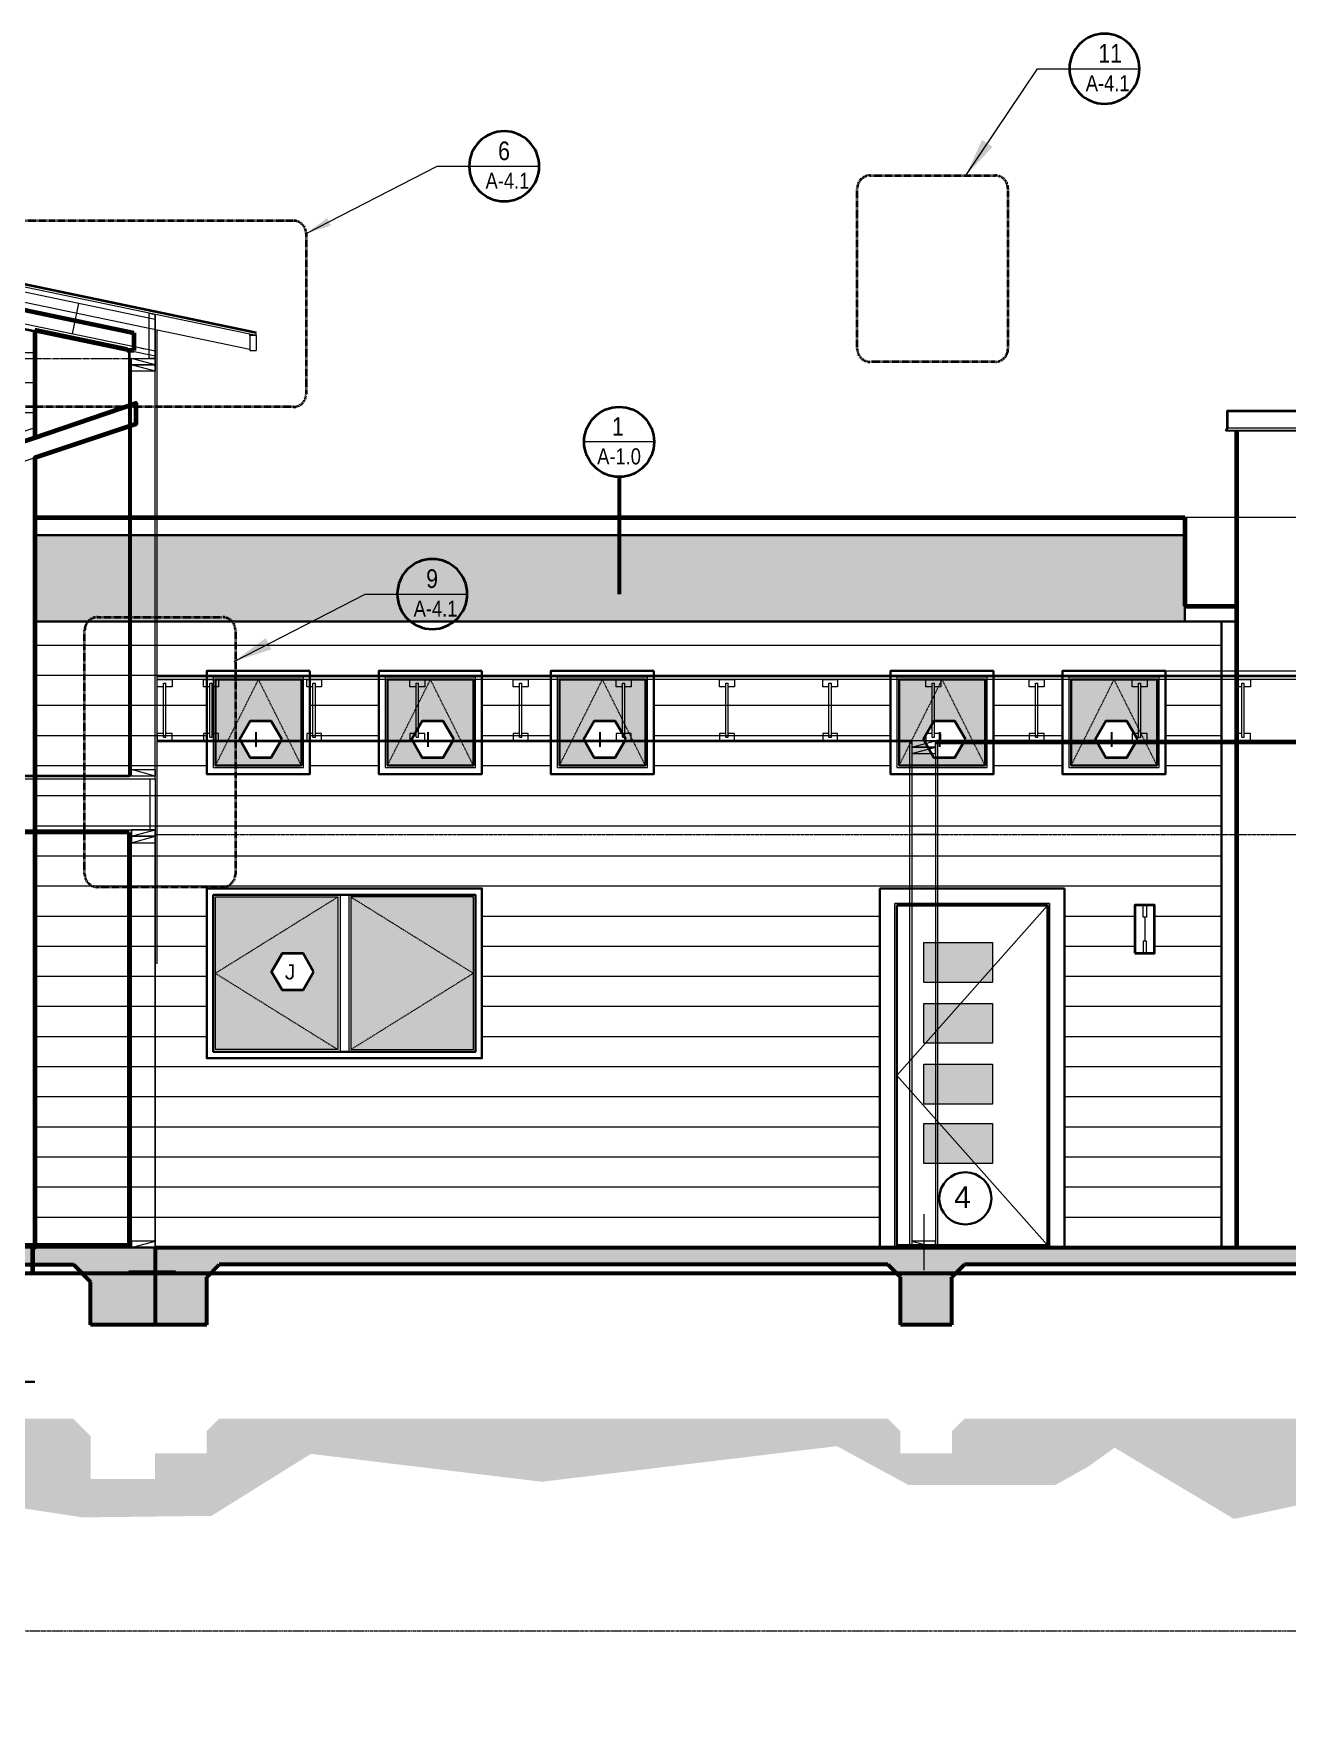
# Model space of a CAD drawing. Header units: inches. Extents: x -3905 to 10892, y 1064 to 9590.
# Drawn here: x 1355 to 1646.5, y 2968.7 to 3360.9 of the extents above; entities that cross this region are included whole.
import ezdxf
from ezdxf.enums import TextEntityAlignment as Align

# ---------------------------------------------------------------- set-up
doc = ezdxf.new("R2010")
doc.units = ezdxf.units.IN
doc.header["$MEASUREMENT"] = 0
for name, pattern in [('CENTERLINE', [1.81, 0.75, -0.0625, 0.03, -0.0625, 0.75, -0.0625, 0.03, -0.0625]), ('MYDIVIDE', [0.9375, 0.75, -0.0625, 0, -0.0625, 0, -0.0625]), ('MYHIDDEN', [0.1875, 0.125, -0.0625]), ('MYPHANTOM', [1.6875, 1.25, -0.0625, 0.125, -0.0625, 0.125, -0.0625])]:
    doc.linetypes.add(name, pattern=pattern)
for name, color, linetype, lineweight in [('ELEVATIONS', 40, 'Continuous', 0), ('FP-New', 131, 'Continuous', 0), ('SECTIONS', 70, 'Continuous', 0)]:
    doc.layers.add(name, color=color, linetype=linetype, lineweight=lineweight)
doc.styles.add('DS-TXT1', font='arial.ttf', dxfattribs={"oblique": 10})
doc.styles.get("Standard").update_dxf_attribs({"font": 'arial.ttf', "oblique": 10})
doc.styles.add('Title', font='swissck.ttf')
doc.dimstyles.new('DS-Fraction$7', dxfattribs={"dimtxt": 0.125, "dimasz": 0.125, "dimexe": 0.06, "dimexo": 0.06, "dimgap": 0.02, "dimtad": 0, "dimdec": 3, "dimzin": 0, "dimdsep": 46, "dimlunit": 4, "dimtxsty": 'DS-TXT1', "dimblk": 'BOXFILLED', "dimcen": -0.06, "dimclrd": 256, "dimclre": 256, "dimclrt": 256, "dimadec": 0, "dimazin": 0, "dimtfac": 1, "dimtdec": 3, "dimtmove": 1, "dimatfit": 3, "dimfxl": 1, "dimfrac": 2, "dimtolj": 1, "dimtzin": 0, "dimlwd": 0, "dimlwe": -1, "dimarcsym": 0})
pattern_1 = [(50, (28.48, 0), (215.178, -18.826), [22.5, -247.5]), (355, (28.48, 0), (-41.625, 225.658), [18, -198]), (100.4514, (46.41, -1.57), (173.553, 206.832), [19.122, -210.343]), (46.184, (28.48, 60), (320.172, -49.656), [33.75, -371.25]), (96.636, (55.16, 55.86), (280.399, 292.236), [28.683, -315.514]), (351.184, (28.48, 60), (280.4, 292.236), [27, -297]), (21, (58.48, 45), (179.072, -120.786), [22.5, -247.5]), (326, (58.48, 45), (72.995, 217.545), [18, -198]), (71.4514, (73.4, 34.93), (252.067, 96.759), [19.122, -210.343]), (37.5, (28.48, 0), (3.648, 99.8682), [0, -195.6, 0, -201, 0, -198.75]), (7.5, (28.48, 0), (78.921, 118.3235), [0, -114.6, 0, -191.1, 0, -75.75]), (327.5, (-38.42, 0), (160.1467, -6.7665), [0, -75, 0, -234, 0, -310.5]), (317.5, (-68.42, 0), (174.956, 30.0315), [0, -97.5, 0, -155.4, 0, -220.5])]
pattern_2 = [(50, (28.4826, 0), (7.172602, -0.627521), [0.75, -8.25]), (355, (28.4826, 0), (-1.387513, 7.521921), [0.6, -6.6]), (100.45144, (29.08, -0.052), (5.785088, 6.8944), [0.637402, -7.011421]), (46.1842, (28.4826, 2), (10.672413, -1.655193), [1.125, -12.375]), (96.63564, (29.372, 1.862), (9.34662, 9.741186), [0.956103, -10.517138]), (351.18416, (28.483, 2), (9.34662, 9.741186), [0.9, -9.9]), (21, (29.4826, 1.5), (5.969071, -4.026189), [0.75, -8.25]), (326, (29.4826, 1.5), (2.433153, 7.2515), [0.6, -6.6]), (71.45144, (29.98, 1.1645), (8.402224, 3.225312), [0.637402, -7.011421]), (37.5, (28.4826, 0), (0.1215986, 3.3289385), [0, -6.52, 0, -6.7, 0, -6.625]), (7.5, (28.4826, 0), (2.6306954, 3.944117), [0, -3.82, 0, -6.37, 0, -2.525]), (327.5, (26.2526, 0), (5.3382244, -0.2255487), [0, -2.5, 0, -7.8, 0, -10.35]), (317.5, (25.2526, 0), (5.8318617, 1.00105), [0, -3.25, 0, -5.18, 0, -7.35])]

# ---------------------------------------------------------------- blocks, each defined once
blk = doc.blocks.new('*U461')
at = {"color": 0, "lineweight": 0}
blk.add_line((0, 0), (5.5, 1.5), dxfattribs=at)
blk.add_lwpolyline([(0, 0), (5.5, 0), (5.5, 1.5), (0, 1.5)], close=True, dxfattribs=at)
blk = doc.blocks.new('BCI 9-12')
at = {"color": 0}
for p, q in [((0.96875, 0.5625), (0.96875, 8.9375)), ((1.34375, 8.9375), (0.96875, 8.9375)), ((1.34375, 0.5625), (1.34375, 8.9375)), ((1.34375, 0.5625), (0.96875, 0.5625))]:
    blk.add_line(p, q, dxfattribs=at)
for points in [[(1.34375, 8.375), (2.3125, 8.375), (2.3125, 9.5), (0, 9.5), (0, 8.375), (0.96875, 8.375)], [(1.34375, 1.125), (2.3125, 1.125), (2.3125, 0), (0, 0), (0, 1.125), (0.96875, 1.125)]]:
    blk.add_lwpolyline(points, dxfattribs=at)
blk = doc.blocks.new('DETAIL-BUBBLE')
at = {"linetype": 'Continuous', "lineweight": 0}
blk.add_line((0, 0), (-16.27, 0), dxfattribs=at)
at = {"linetype": 'Continuous', "lineweight": 40}
blk.add_circle((-8.14, 0), 8.14, dxfattribs=at)
at = {"linetype": 'Continuous', "lineweight": 0, "style": 'Title'}
blk.add_attdef('1', (-9.8, 1.43), '', height=4.32, dxfattribs=at)
blk.add_attdef('A7.0', text='', height=3.72, dxfattribs=at).set_placement((-8.16, -5.22), align=Align.CENTER)
blk = doc.blocks.new('_BoxFilled')
at = {"color": 0, "linetype": 'ByBlock', "lineweight": -2}
blk.add_line((-0.5, 0), (-1, 0), dxfattribs=at)
at = {"color": 0, "linetype": 'ByBlock'}
blk.add_solid([(-0.5, 0.5), (0.5, 0.5), (-0.5, -0.5), (0.5, -0.5)], dxfattribs=at)

msp = doc.modelspace()

# ---------------------------------------------------------------- hatches: boundary and pattern name
at = {"layer": 'ELEVATIONS', "linetype": 'Continuous', "lineweight": 9}
h = msp.add_hatch(color=252, dxfattribs=at)
h.dxf.hatch_style = 1
h.paths.add_polyline_path([(1622.74599, 3244.2926), (1355.24599, 3244.2926), (1355.24599, 3224.19468), (1622.74599, 3224.19468)])
at = {"layer": 'ELEVATIONS', "linetype": 'Continuous', "lineweight": 5}
h = msp.add_hatch(color=254, dxfattribs=at)
h.dxf.hatch_style = 1
h.paths.add_polyline_path([(1417.24599, 3210.71986), (1397.24599, 3210.71986), (1397.24599, 3190.71986), (1417.24599, 3190.71986)])
h.paths.add_polyline_path([(1405.3486, 3201.04359), (1410.2486, 3201.04359), (1412.6986, 3196.80007), (1410.2486, 3192.55654), (1405.3486, 3192.55654), (1402.8986, 3196.80007)], flags=16)
h.paths.add_polyline_path([(1405.13007, 3194.13154), (1410.41111, 3194.13154), (1410.41111, 3199.38154), (1405.13007, 3199.38154)], flags=8)
h = msp.add_hatch(color=254, dxfattribs=at)
h.dxf.hatch_style = 1
h.paths.add_polyline_path([(1457.24599, 3210.71986), (1437.24599, 3210.71986), (1437.24599, 3190.71986), (1457.24599, 3190.71986)])
h.paths.add_polyline_path([(1445.3486, 3201.04359), (1450.2486, 3201.04359), (1452.6986, 3196.80007), (1450.2486, 3192.55654), (1445.3486, 3192.55654), (1442.8986, 3196.80007)], flags=16)
h.paths.add_polyline_path([(1445.13007, 3194.13154), (1450.41111, 3194.13154), (1450.41111, 3199.38154), (1445.13007, 3199.38154)], flags=8)
h = msp.add_hatch(color=254, dxfattribs=at)
h.dxf.hatch_style = 1
h.paths.add_polyline_path([(1497.24599, 3210.71986), (1477.24599, 3210.71986), (1477.24599, 3190.71986), (1497.24599, 3190.71986)])
h.paths.add_polyline_path([(1485.3486, 3201.04359), (1490.2486, 3201.04359), (1492.6986, 3196.80007), (1490.2486, 3192.55654), (1485.3486, 3192.55654), (1482.8986, 3196.80007)], flags=16)
h.paths.add_polyline_path([(1485.13007, 3194.13154), (1490.41111, 3194.13154), (1490.41111, 3199.38154), (1485.13007, 3199.38154)], flags=8)
h = msp.add_hatch(color=254, dxfattribs=at)
h.dxf.hatch_style = 1
h.paths.add_polyline_path([(1576.24599, 3210.71986), (1556.24599, 3210.71986), (1556.24599, 3190.71986), (1576.24599, 3190.71986)])
h.paths.add_polyline_path([(1564.3486, 3201.04359), (1569.2486, 3201.04359), (1571.6986, 3196.80007), (1569.2486, 3192.55654), (1564.3486, 3192.55654), (1561.8986, 3196.80007)], flags=16)
h.paths.add_polyline_path([(1564.13007, 3194.13154), (1569.41111, 3194.13154), (1569.41111, 3199.38154), (1564.13007, 3199.38154)], flags=8)
h = msp.add_hatch(color=254, dxfattribs=at)
h.dxf.hatch_style = 1
h.paths.add_polyline_path([(1616.24599, 3210.71986), (1596.24599, 3210.71986), (1596.24599, 3190.71986), (1616.24599, 3190.71986)])
h.paths.add_polyline_path([(1604.3486, 3201.04359), (1609.2486, 3201.04359), (1611.6986, 3196.80007), (1609.2486, 3192.55654), (1604.3486, 3192.55654), (1601.8986, 3196.80007)], flags=16)
h.paths.add_polyline_path([(1604.13007, 3194.13154), (1609.41111, 3194.13154), (1609.41111, 3199.38154), (1604.13007, 3199.38154)], flags=8)
h = msp.add_hatch(color=254, dxfattribs=at)
h.dxf.hatch_style = 1
h.paths.add_polyline_path([(1425.74599, 3160.13705), (1397.24599, 3160.13705), (1397.24599, 3124.63705), (1425.74599, 3124.63705)])
h.paths.add_polyline_path([(1410.29622, 3142.76801), (1412.74622, 3147.01154), (1417.64622, 3147.01154), (1420.09622, 3142.76801), (1417.64622, 3138.52449), (1412.74622, 3138.52449)], flags=16)
h.paths.add_polyline_path([(1412.52769, 3140.09949), (1418.35068, 3140.09949), (1418.35068, 3145.34949), (1412.52769, 3145.34949)], flags=8)
h = msp.add_hatch(color=254, dxfattribs=at)
h.dxf.hatch_style = 1
h.paths.add_polyline_path([(1457.24599, 3160.13705), (1428.74599, 3160.13705), (1428.74599, 3124.63705), (1457.24599, 3124.63705)])
at = {"layer": 'ELEVATIONS', "linetype": 'Continuous', "lineweight": 9}
h = msp.add_hatch(color=254, dxfattribs=at)
h.dxf.hatch_style = 1
h.paths.add_polyline_path([(1577.94247, 3149.5299), (1562.0337, 3149.5299), (1562.0337, 3140.27186), (1577.94247, 3140.27186)])
h.paths.add_polyline_path([(1577.94247, 3135.38082), (1562.0337, 3135.38082), (1562.0337, 3126.12279), (1577.94247, 3126.12279)])
h.paths.add_polyline_path([(1577.94247, 3121.23172), (1562.0337, 3121.23172), (1562.0337, 3111.97369), (1577.94247, 3111.97369)])
h.paths.add_polyline_path([(1577.94247, 3107.43199), (1562.0337, 3107.43199), (1562.0337, 3098.17396), (1577.94247, 3098.17396)])
at = {"layer": 'SECTIONS', "linetype": 'Continuous', "lineweight": 20}
h = msp.add_hatch(dxfattribs=at)
h.set_pattern_fill('AR-CONC', color=256, scale=30)
h.set_pattern_definition(pattern_1)
h.paths.add_polyline_path([(1383.22855, 3078.63705), (1377.72855, 3078.63705), (1376.72855, 3078.63705), (1375.22855, 3078.63705), (1151.22855, 3078.63705), (1151.22855, 3074.63705), (1364.22855, 3074.63705), (1368.22855, 3070.63705), (1368.22855, 3060.63705), (1383.22855, 3060.63705), (1383.22855, 3072.31376), (1377.09958, 3072.31376), (1377.09958, 3073.0966), (1383.22855, 3073.0966)])
h = msp.add_hatch(dxfattribs=at)
h.set_pattern_fill('AR-CONC', color=256)
h.set_pattern_definition([(50, (1373.7225, 3070.4305), (7.1726, -0.62752), [0.75, -8.25]), (355, (1373.7225, 3070.4305), (-1.38751, 7.52192), [0.6, -6.6]), (100.4514, (1374.32, 3070.378), (5.78509, 6.8944), [0.6374, -7.01142]), (46.184, (1373.7225, 3072.4305), (10.6724, -1.6552), [1.125, -12.375]), (96.6356, (1374.612, 3072.293), (9.3466, 9.7412), [0.9561, -10.51714]), (351.184, (1373.722, 3072.43), (9.3466, 9.7412), [0.9, -9.9]), (21, (1374.7225, 3071.9305), (5.96907, -4.02619), [0.75, -8.25]), (326, (1374.7225, 3071.9305), (2.43315, 7.2515), [0.6, -6.6]), (71.4514, (1375.22, 3071.595), (8.40222, 3.22531), [0.6374, -7.01142]), (37.5, (1373.7225, 3070.4305), (0.1216, 3.32894), [0, -6.52, 0, -6.7, 0, -6.625]), (7.5, (1373.7225, 3070.4305), (2.630695, 3.944117), [0, -3.82, 0, -6.37, 0, -2.525]), (327.5, (1371.4925, 3070.4305), (5.338224, -0.22555), [0, -2.5, 0, -7.8, 0, -10.35]), (317.5, (1370.4925, 3070.4305), (5.83186, 1.00105), [0, -3.25, 0, -5.18, 0, -7.35])])
h.paths.add_polyline_path([(1383.22855, 3072.31376), (1377.09958, 3072.31376), (1377.09958, 3073.0966), (1383.22855, 3073.0966), (1383.22855, 3078.63705), (1377.72855, 3078.63705), (1376.72855, 3078.63705), (1375.22855, 3078.63705), (1151.22855, 3078.63705), (1151.22855, 3074.63705), (1364.22855, 3074.63705), (1368.22855, 3070.63705), (1368.22855, 3060.63705), (1383.22855, 3060.63705)])
h = msp.add_hatch(dxfattribs=at)
h.set_pattern_fill('AR-CONC', color=256, scale=30)
h.set_pattern_definition(pattern_1)
h.paths.add_polyline_path([(1775.51893, 3078.63705), (1383.22855, 3078.63705), (1383.22855, 3073.0966), (1387.98287, 3073.0966), (1387.98287, 3072.31376), (1383.22855, 3072.31376), (1383.22855, 3066.63705), (1395.22855, 3066.63705), (1395.22855, 3071.73578), (1398.12982, 3074.63705), (1553.65358, 3074.63705), (1556.55485, 3071.73578), (1556.55485, 3066.63705), (1568.55485, 3066.63705), (1568.55485, 3071.73578), (1571.45612, 3074.63705), (1775.51893, 3074.63705)])
at = {"layer": 'SECTIONS', "linetype": 'Continuous', "lineweight": 5}
h = msp.add_hatch(dxfattribs=at)
h.set_pattern_fill('AR-CONC', color=256)
h.set_pattern_definition(pattern_2)
h.paths.add_polyline_path([(1571.45612, 3074.63705), (1775.51893, 3074.63705), (1775.51893, 3078.63705), (1383.22855, 3078.63705), (1383.22855, 3073.0966), (1387.98287, 3073.0966), (1387.98287, 3072.31376), (1383.22855, 3072.31376), (1383.22855, 3066.63705), (1395.22855, 3066.63705), (1395.22855, 3071.73578), (1398.12982, 3074.63705), (1553.65358, 3074.63705), (1556.55485, 3071.73578), (1556.55485, 3066.63705), (1568.55485, 3066.63705), (1568.55485, 3071.73578)])
h = msp.add_hatch(dxfattribs=at)
h.set_pattern_fill('AR-CONC', color=256)
h.set_pattern_definition(pattern_2)
h.paths.add_polyline_path([(1951.22855, 3078.63705), (1383.22855, 3078.63705), (1383.22855, 3073.0966), (1387.98287, 3073.0966), (1387.98287, 3072.31376), (1383.22855, 3072.31376), (1383.22855, 3060.63705), (1395.22855, 3060.63705), (1395.22855, 3071.73578), (1398.12982, 3074.63705), (1553.65358, 3074.63705), (1556.55485, 3071.73578), (1556.55485, 3060.63705), (1568.55485, 3060.63705), (1568.55485, 3071.73578), (1571.45612, 3074.63705), (1785.32728, 3074.63705), (1788.22855, 3071.73578), (1788.22855, 3060.63705), (1800.22855, 3060.63705), (1800.22855, 3071.73578), (1803.12982, 3074.63705), (1938.32728, 3074.63705), (1941.22855, 3071.73578), (1941.22855, 3060.63705), (1951.22855, 3060.63705)])
at = {"layer": 'SECTIONS', "lineweight": 5}
h = msp.add_hatch(dxfattribs=at)
h.set_pattern_fill('EARTH', color=256, scale=24)
h.set_pattern_definition([(0, (28.4826, -35.8425), (6, 6), [6, -6]), (0, (28.4826, -33.5925), (6, 6), [6, -6]), (0, (28.4826, -31.3425), (6, 6), [6, -6]), (90, (29.2326, -30.5925), (-6, 6), [6, -6]), (90, (31.4826, -30.5925), (-6, 6), [6, -6]), (90, (33.7326, -30.5925), (-6, 6), [6, -6])])
h.paths.add_polyline_path([(1368.22855, 3034.79458), (1364.22855, 3038.79458), (1151.22855, 3038.79458), (1151.22855, 2992.73208), (1156.22855, 2992.73208), (1156.22855, 2980.73208), (1138.22855, 2980.73208), (1138.22855, 2992.73208), (1143.22855, 2992.73208), (1143.22855, 2994.04458), (1124.62903, 2994.04458), (1124.62903, 2972.29137), (1154.21841, 2968.69011), (1176.59092, 2984.89585), (1163.73702, 3002.64104), (1188.13795, 3012.98581), (1171.53905, 3026.31054), (1267.23208, 3021.9878), (1306.49557, 3025.23015), (1337.88916, 3020.18836), (1366.39603, 3015.86564), (1396.34626, 3016.22695), (1419.44043, 3030.63206), (1473.20652, 3024.14976), (1541.76731, 3032.4327), (1558.36625, 3023.42952), (1592.64665, 3023.42952), (1600.38612, 3027.76063), (1606.35878, 3032.07257), (1634.14396, 3015.50671), (1703.24471, 3030.31925), (1753.40235, 3023.47683), (1762.42347, 3031.03951), (1795.62136, 3014.47365), (1827.3758, 3024.55721), (1858.74705, 3034.5191), (1882.94615, 3022.39646), (1904.59691, 3030.67939), (1935.44028, 3016.25931), (1961.78206, 3024.54224), (1988.48468, 3014.09854), (1983.53998, 3036.79458), (1951.22855, 3036.79458), (1951.22855, 3030.79458), (1941.22855, 3030.79458), (1941.22855, 3035.89331), (1938.32728, 3038.79458), (1805.12982, 3038.79458), (1802.22855, 3035.89331), (1802.22855, 3030.79458), (1790.22855, 3030.79458), (1790.22855, 3035.89331), (1787.32728, 3038.79458), (1571.45612, 3038.79458), (1568.55485, 3035.89331), (1568.55485, 3030.79458), (1556.55485, 3030.79458), (1556.55485, 3035.89331), (1553.65358, 3038.79458), (1398.12982, 3038.79458), (1395.22855, 3035.89331), (1395.22855, 3030.79458), (1383.22855, 3030.79458), (1383.22855, 3024.79458), (1368.22855, 3024.79458)])

# ---------------------------------------------------------------- linework, layer by layer
at = {"layer": 'ELEVATIONS', "lineweight": 80}
for p, q in [((1091.37793, 3351.09779), (1378.24152, 3291.33454)), ((1376.74152, 3287.43348), (1355.24599, 3291.91171)), ((1355.24599, 3291.91171), (1355.24599, 3266.98928)), ((1378.24152, 3291.33454), (1378.24152, 3287.19612)), ((1376.74152, 3287.19612), (1376.74152, 3287.43348)), ((1378.24152, 3287.19612), (1376.74152, 3287.19612)), ((1355.24599, 3248.34877), (1622.74599, 3248.34877)), ((1622.74599, 3227.76944), (1634.74599, 3227.76944))]:
    msp.add_line(p, q, dxfattribs=at)
at = {"layer": 'ELEVATIONS', "linetype": 'Continuous', "lineweight": 9}
for p, q in [((1355.24599, 3286.70959), (1117.24599, 3286.70959)), ((1355.24599, 3279.70959), (1117.24599, 3279.70959)), ((1378.74599, 3274.93474), (1090.74599, 3178.93474)), ((1355.24599, 3272.70959), (1305.93504, 3272.70959)), ((1355.24599, 3269.20959), (1113.74599, 3188.70959)), ((1355.24599, 3262.22623), (1113.74599, 3182.25327)), ((1613.37841, 3155.46068), (1613.37841, 3149.85263))]:
    msp.add_line(p, q, dxfattribs=at)
at = {"layer": 'ELEVATIONS', "linetype": 'Continuous', "lineweight": 30}
msp.add_line((1709.22203, 3268.54663), (1632.26996, 3268.54663), dxfattribs=at)
at = {"layer": 'ELEVATIONS', "linetype": 'Continuous', "lineweight": 5}
for p, q in [((1632.66706, 3269.20511), (1708.82493, 3269.20511)), ((1618.24599, 3212.71986), (1761.16686, 3212.71986))]:
    msp.add_line(p, q, dxfattribs=at)
at = {"layer": 'ELEVATIONS', "lineweight": 35}
for p, q in [((1355.24599, 3262.22623), (1355.24599, 3215.82855)), ((1622.74599, 3244.2926), (1355.24599, 3244.2926)), ((1622.74599, 3246.03983), (1622.74599, 3224.19468)), ((1634.74599, 3224.19468), (1355.24599, 3224.19468)), ((1634.74599, 3224.19468), (1622.74599, 3224.19468)), ((1631.24599, 3224.19468), (1631.24599, 3078.63705)), ((1551.74599, 3078.63705), (1551.74599, 3162.13705)), ((1594.74599, 3162.13705), (1551.74599, 3162.13705)), ((1594.74599, 3078.63705), (1594.74599, 3162.13705)), ((1924.99599, 3078.63705), (1113.74599, 3078.63705))]:
    msp.add_line(p, q, dxfattribs=at)
at = {"layer": 'ELEVATIONS', "linetype": 'Continuous', "lineweight": 60}
for p, q in [((1491.15006, 3257.82317), (1491.15006, 3230.58036)), ((1351.74599, 3072.63705), (1922.74599, 3072.63705))]:
    msp.add_line(p, q, dxfattribs=at)
at = {"layer": 'ELEVATIONS', "linetype": 'Continuous', "lineweight": 90}
msp.add_line((1622.74599, 3248.34877), (1622.74599, 3227.76944), dxfattribs=at)
at = {"layer": 'ELEVATIONS', "linetype": 'Continuous', "lineweight": 80}
msp.add_line((1634.74599, 3230.07839), (1634.74599, 3078.63705), dxfattribs=at)
at = {"layer": 'ELEVATIONS', "lineweight": 0}
for p, q in [((1631.24599, 3218.63705), (1355.24599, 3218.63705)), ((1395.24599, 3211.63705), (1355.24599, 3211.63705)), ((1435.24599, 3211.63705), (1419.24599, 3211.63705)), ((1475.24599, 3211.63705), (1459.24599, 3211.63705)), ((1554.24599, 3211.63705), (1499.24599, 3211.63705)), ((1594.24599, 3211.63705), (1578.24599, 3211.63705)), ((1631.24599, 3211.63705), (1618.24599, 3211.63705)), ((1395.24599, 3204.63705), (1355.24599, 3204.63705)), ((1435.24599, 3204.63705), (1419.24599, 3204.63705)), ((1475.24599, 3204.63705), (1459.24599, 3204.63705)), ((1554.24599, 3204.63705), (1499.24599, 3204.63705)), ((1594.24599, 3204.63705), (1578.24599, 3204.63705)), ((1631.24599, 3204.63705), (1618.24599, 3204.63705)), ((1395.24599, 3197.63705), (1355.24599, 3197.63705)), ((1435.24599, 3197.63705), (1419.24599, 3197.63705)), ((1475.24599, 3197.63705), (1459.24599, 3197.63705)), ((1554.24599, 3197.63705), (1499.24599, 3197.63705)), ((1594.24599, 3197.63705), (1578.24599, 3197.63705)), ((1631.24599, 3197.63705), (1618.24599, 3197.63705)), ((1395.24599, 3190.63705), (1355.24599, 3190.63705)), ((1435.24599, 3190.63705), (1419.24599, 3190.63705)), ((1475.24599, 3190.63705), (1459.24599, 3190.63705)), ((1554.24599, 3190.63705), (1499.24599, 3190.63705)), ((1594.24599, 3190.63705), (1578.24599, 3190.63705)), ((1631.24599, 3190.63705), (1618.24599, 3190.63705)), ((1631.24599, 3183.63705), (1355.24599, 3183.63705)), ((1631.24599, 3176.63705), (1355.24599, 3176.63705)), ((1631.24599, 3169.63705), (1355.24599, 3169.63705)), ((1631.24599, 3162.63705), (1355.24599, 3162.63705)), ((1426.24599, 3160.63705), (1426.24599, 3124.13705)), ((1428.24599, 3160.63705), (1428.24599, 3124.13705)), ((1590.74599, 3158.13705), (1555.74599, 3118.63705)), ((1395.24599, 3155.63705), (1355.24599, 3155.63705)), ((1551.74599, 3155.63705), (1459.24599, 3155.63705)), ((1611.07937, 3155.63705), (1594.74599, 3155.63705)), ((1631.24599, 3155.63705), (1615.67744, 3155.63705)), ((1395.24599, 3148.63705), (1355.24599, 3148.63705)), ((1551.74599, 3148.63705), (1459.24599, 3148.63705)), ((1611.07937, 3148.63705), (1594.74599, 3148.63705)), ((1631.24599, 3148.63705), (1615.67744, 3148.63705)), ((1395.24599, 3141.63705), (1355.24599, 3141.63705)), ((1551.74599, 3141.63705), (1459.24599, 3141.63705)), ((1631.24599, 3141.63705), (1594.74599, 3141.63705)), ((1395.24599, 3134.63705), (1355.24599, 3134.63705)), ((1551.74599, 3134.63705), (1459.24599, 3134.63705)), ((1631.24599, 3134.63705), (1594.74599, 3134.63705)), ((1395.24599, 3127.63705), (1355.24599, 3127.63705)), ((1551.74599, 3127.63705), (1459.24599, 3127.63705)), ((1631.24599, 3127.63705), (1594.74599, 3127.63705)), ((1551.74599, 3120.63705), (1355.24599, 3120.63705)), ((1555.74599, 3118.63705), (1590.74599, 3079.13705)), ((1631.24599, 3120.63705), (1594.74599, 3120.63705)), ((1551.74599, 3113.63705), (1355.24599, 3113.63705)), ((1631.24599, 3113.63705), (1594.74599, 3113.63705)), ((1551.74599, 3106.63705), (1355.24599, 3106.63705)), ((1631.24599, 3106.63705), (1594.74599, 3106.63705)), ((1551.74599, 3099.63705), (1355.24599, 3099.63705)), ((1631.24599, 3099.63705), (1594.74599, 3099.63705)), ((1551.74599, 3092.63705), (1355.24599, 3092.63705)), ((1631.24599, 3092.63705), (1594.74599, 3092.63705)), ((1551.74599, 3085.63705), (1355.24599, 3085.63705)), ((1631.24599, 3085.63705), (1594.74599, 3085.63705))]:
    msp.add_line(p, q, dxfattribs=at)
at = {"layer": 'ELEVATIONS', "linetype": 'MYHIDDEN', "lineweight": 0}
for p, q in [((1407.24599, 3210.71986), (1397.24599, 3190.71986)), ((1417.24599, 3190.71986), (1407.24599, 3210.71986)), ((1447.24599, 3210.71986), (1437.24599, 3190.71986)), ((1457.24599, 3190.71986), (1447.24599, 3210.71986)), ((1487.24599, 3210.71986), (1477.24599, 3190.71986)), ((1497.24599, 3190.71986), (1487.24599, 3210.71986)), ((1566.24599, 3210.71986), (1556.24599, 3190.71986)), ((1576.24599, 3190.71986), (1566.24599, 3210.71986)), ((1606.24599, 3210.71986), (1596.24599, 3190.71986)), ((1616.24599, 3190.71986), (1606.24599, 3210.71986)), ((1425.74599, 3160.13705), (1397.24599, 3142.38705)), ((1428.74599, 3160.13705), (1457.24599, 3142.38705)), ((1397.24599, 3142.38705), (1425.74599, 3124.63705)), ((1457.24599, 3142.38705), (1428.74599, 3124.63705))]:
    msp.add_line(p, q, dxfattribs=at)
at = {"layer": 'ELEVATIONS', "lineweight": 5}
for p, q in [((1555.24599, 3078.63705), (1555.24599, 3158.63705)), ((1591.24599, 3158.63705), (1555.24599, 3158.63705)), ((1591.24599, 3078.63705), (1591.24599, 3158.63705))]:
    msp.add_line(p, q, dxfattribs=at)
at = {"layer": 'ELEVATIONS', "linetype": 'Continuous', "lineweight": 35}
msp.add_line((1349.24599, 3047.40006), (1355.24599, 3047.40006), dxfattribs=at)
at = {"layer": 'ELEVATIONS', "lineweight": 80}
msp.add_lwpolyline([(1055.14989, 3029.88705), (1114.74599, 3029.88705), (1114.74599, 3078.63705), (1113.74599, 3078.63705), (1113.74599, 3182.25327), (1092.24599, 3174.77593), (1090.74599, 3174.77593), (1090.74599, 3178.93474), (1354.88982, 3266.86886), (1378.74599, 3274.93474), (1378.74599, 3270.05956), (1355.24599, 3262.22623), (1355.24599, 3078.63705), (1354.74599, 3078.63705), (1354.74599, 3072.63705)], dxfattribs=at)
at = {"layer": 'ELEVATIONS', "linetype": 'Continuous', "lineweight": 40}
msp.add_lwpolyline([(1632.26996, 3268.54663), (1632.66706, 3269.20511), (1632.66706, 3273.20511), (1670.74599, 3273.20511), (1708.82493, 3273.20511)], dxfattribs=at)
at = {"layer": 'ELEVATIONS', "linetype": 'Continuous', "lineweight": 80}
msp.add_lwpolyline([(1634.74599, 3268.54663), (1634.74599, 3230.07839)], dxfattribs=at)
at = {"layer": 'ELEVATIONS', "lineweight": 35}
for points in [[(1419.24599, 3212.71986), (1395.24599, 3212.71986), (1395.24599, 3188.71986), (1419.24599, 3188.71986)], [(1459.24599, 3212.71986), (1435.24599, 3212.71986), (1435.24599, 3188.71986), (1459.24599, 3188.71986)], [(1499.24599, 3212.71986), (1475.24599, 3212.71986), (1475.24599, 3188.71986), (1499.24599, 3188.71986)], [(1578.24599, 3212.71986), (1554.24599, 3212.71986), (1554.24599, 3188.71986), (1578.24599, 3188.71986)], [(1618.24599, 3212.71986), (1594.24599, 3212.71986), (1594.24599, 3188.71986), (1618.24599, 3188.71986)], [(1417.24599, 3210.71986), (1397.24599, 3210.71986), (1397.24599, 3190.71986), (1417.24599, 3190.71986)], [(1457.24599, 3210.71986), (1437.24599, 3210.71986), (1437.24599, 3190.71986), (1457.24599, 3190.71986)], [(1497.24599, 3210.71986), (1477.24599, 3210.71986), (1477.24599, 3190.71986), (1497.24599, 3190.71986)], [(1576.24599, 3210.71986), (1556.24599, 3210.71986), (1556.24599, 3190.71986), (1576.24599, 3190.71986)], [(1616.24599, 3210.71986), (1596.24599, 3210.71986), (1596.24599, 3190.71986), (1616.24599, 3190.71986)], [(1395.24599, 3162.13705), (1459.24599, 3162.13705), (1459.24599, 3122.63705), (1395.24599, 3122.63705)], [(1396.74599, 3160.63705), (1457.74599, 3160.63705), (1457.74599, 3124.13705), (1396.74599, 3124.13705)], [(1555.74599, 3158.13705), (1590.74599, 3158.13705), (1590.74599, 3079.13705), (1555.74599, 3079.13705)]]:
    msp.add_lwpolyline(points, close=True, dxfattribs=at)
at = {"layer": 'ELEVATIONS', "lineweight": 0}
for points in [[(1417.74599, 3211.21986), (1396.74599, 3211.21986), (1396.74599, 3190.21986), (1417.74599, 3190.21986)], [(1457.74599, 3211.21986), (1436.74599, 3211.21986), (1436.74599, 3190.21986), (1457.74599, 3190.21986)], [(1497.74599, 3211.21986), (1476.74599, 3211.21986), (1476.74599, 3190.21986), (1497.74599, 3190.21986)], [(1576.74599, 3211.21986), (1555.74599, 3211.21986), (1555.74599, 3190.21986), (1576.74599, 3190.21986)], [(1616.74599, 3211.21986), (1595.74599, 3211.21986), (1595.74599, 3190.21986), (1616.74599, 3190.21986)], [(1397.24599, 3160.13705), (1425.74599, 3160.13705), (1425.74599, 3124.63705), (1397.24599, 3124.63705)], [(1457.24599, 3160.13705), (1428.74599, 3160.13705), (1428.74599, 3124.63705), (1457.24599, 3124.63705)], [(1555.24599, 3158.63705), (1591.24599, 3158.63705), (1591.24599, 3078.63705), (1555.24599, 3078.63705)]]:
    msp.add_lwpolyline(points, close=True, dxfattribs=at)
at = {"layer": 'ELEVATIONS', "lineweight": 40}
for points in [[(1412.6986, 3196.80007), (1410.2486, 3201.04359), (1405.3486, 3201.04359), (1402.8986, 3196.80007), (1405.3486, 3192.55654), (1410.2486, 3192.55654)], [(1452.6986, 3196.80007), (1450.2486, 3201.04359), (1445.3486, 3201.04359), (1442.8986, 3196.80007), (1445.3486, 3192.55654), (1450.2486, 3192.55654)], [(1492.6986, 3196.80007), (1490.2486, 3201.04359), (1485.3486, 3201.04359), (1482.8986, 3196.80007), (1485.3486, 3192.55654), (1490.2486, 3192.55654)], [(1571.6986, 3196.80007), (1569.2486, 3201.04359), (1564.3486, 3201.04359), (1561.8986, 3196.80007), (1564.3486, 3192.55654), (1569.2486, 3192.55654)], [(1611.6986, 3196.80007), (1609.2486, 3201.04359), (1604.3486, 3201.04359), (1601.8986, 3196.80007), (1604.3486, 3192.55654), (1609.2486, 3192.55654)], [(1420.09622, 3142.76801), (1417.64622, 3147.01154), (1412.74622, 3147.01154), (1410.29622, 3142.76801), (1412.74622, 3138.52449), (1417.64622, 3138.52449)]]:
    msp.add_lwpolyline(points, close=True, dxfattribs=at)
at = {"layer": 'ELEVATIONS', "linetype": 'Continuous', "lineweight": 40}
msp.add_lwpolyline([(1611.07937, 3147.07662), (1615.67744, 3147.07662), (1615.67744, 3158.23669), (1611.07937, 3158.23669)], close=True, dxfattribs=at)
at = {"layer": 'ELEVATIONS', "linetype": 'Continuous', "lineweight": 9}
for points in [[(1612.99599, 3158.23669), (1613.76082, 3158.23669), (1613.76082, 3155.46068), (1612.99599, 3155.46068)], [(1612.99599, 3147.07662), (1613.76082, 3147.07662), (1613.76082, 3149.85263), (1612.99599, 3149.85263)]]:
    msp.add_lwpolyline(points, close=True, dxfattribs=at)
at = {"layer": 'ELEVATIONS', "lineweight": 15}
for points in [[(1562.0337, 3149.5299), (1577.94247, 3149.5299), (1577.94247, 3140.27186), (1562.0337, 3140.27186)], [(1562.0337, 3135.38082), (1577.94247, 3135.38082), (1577.94247, 3126.12279), (1562.0337, 3126.12279)], [(1562.0337, 3121.23172), (1577.94247, 3121.23172), (1577.94247, 3111.97369), (1562.0337, 3111.97369)], [(1562.0337, 3107.43199), (1577.94247, 3107.43199), (1577.94247, 3098.17396), (1562.0337, 3098.17396)]]:
    msp.add_lwpolyline(points, close=True, dxfattribs=at)
at = {"layer": 'ELEVATIONS', "lineweight": 35}
msp.add_circle((1571.66516, 3090.05507), 6.07839, dxfattribs=at)
at = {"layer": 'FP-New', "lineweight": 0}
for points in [[(1419.24599, 3212.71986), (1395.24599, 3212.71986), (1395.24599, 3188.71986), (1419.24599, 3188.71986)], [(1459.24599, 3212.71986), (1435.24599, 3212.71986), (1435.24599, 3188.71986), (1459.24599, 3188.71986)], [(1499.24599, 3212.71986), (1475.24599, 3212.71986), (1475.24599, 3188.71986), (1499.24599, 3188.71986)], [(1578.24599, 3212.71986), (1554.24599, 3212.71986), (1554.24599, 3188.71986), (1578.24599, 3188.71986)], [(1618.24599, 3212.71986), (1594.24599, 3212.71986), (1594.24599, 3188.71986), (1618.24599, 3188.71986)]]:
    msp.add_lwpolyline(points, close=True, dxfattribs=at)
at = {"layer": 'SECTIONS', "linetype": 'Continuous', "lineweight": 0}
for p, q in [((1406.72408, 3290.69612), (1119.73302, 3350.48593)), ((1383.22855, 3294.44187), (1143.22855, 3344.44187)), ((1383.22855, 3287.03621), (1143.22855, 3337.03621)), ((1383.22855, 3285.88705), (1143.22855, 3335.88705)), ((1405.22408, 3287.43348), (1335.52365, 3301.9544)), ((1365.37745, 3298.16085), (1363.89878, 3291.06324)), ((1383.22855, 3285.88705), (1383.22855, 3295.59103)), ((1383.72855, 3144.58949), (1383.72855, 3291.91171)), ((1405.22408, 3290.69612), (1405.22408, 3291.00862)), ((1405.22408, 3290.69612), (1405.22408, 3287.19612)), ((1406.72408, 3290.69612), (1405.22408, 3290.69612)), ((1406.72408, 3290.69612), (1406.72408, 3291.33454)), ((1406.72408, 3290.69612), (1406.72408, 3287.19612)), ((1380.92189, 3287.51676), (1379.9735, 3287.71434)), ((1383.22855, 3285.38705), (1383.22855, 3286.88705)), ((1405.22408, 3287.19612), (1406.72408, 3287.19612)), ((1377.22855, 3188.26205), (1377.22855, 3285.38705)), ((1377.72855, 3188.26205), (1377.72855, 3285.38705)), ((1383.22855, 3188.26205), (1383.22855, 3285.38705)), ((1651.22855, 3248.34877), (1383.22855, 3248.34877)), ((1788.7598, 3210.71852), (1383.72855, 3210.71852)), ((1144.35355, 3187.63705), (1383.22855, 3187.63705)), ((1221.22855, 3175.76205), (1383.22855, 3175.76205)), ((1383.22855, 3174.63705), (1391.22855, 3174.63705))]:
    msp.add_line(p, q, dxfattribs=at)
at = {"layer": 'SECTIONS', "linetype": 'Continuous', "lineweight": 40}
for p, q in [((1406.72408, 3291.33454), (1119.86049, 3351.09779)), ((1792.22855, 3211.46852), (1383.72855, 3211.46852)), ((1383.72855, 3196.46852), (1559.22855, 3196.46852)), ((1564.97855, 3196.46852), (1788.7598, 3196.46852)), ((1564.97855, 3195.96852), (1791.97855, 3195.96852))]:
    msp.add_line(p, q, dxfattribs=at)
at = {"layer": 'SECTIONS', "linetype": 'MYPHANTOM', "lineweight": 0}
msp.add_line((1148.72855, 3285.38705), (1383.22855, 3285.38705), dxfattribs=at)
at = {"layer": 'SECTIONS', "linetype": 'Continuous', "lineweight": 5}
for p, q in [((1564.97855, 3195.96852), (1564.97855, 3196.46852)), ((1561.97855, 3086.3558), (1561.97855, 3073.39141)), ((1559.22855, 3080.13705), (1564.72855, 3078.63705))]:
    msp.add_line(p, q, dxfattribs=at)
at = {"layer": 'SECTIONS', "lineweight": 60}
for p, q in [((1377.22855, 3175.16049), (1312.97855, 3175.16049)), ((1377.22855, 3078.63705), (1377.22855, 3175.16049)), ((1377.22855, 3079.13705), (1312.97855, 3079.13705)), ((1383.22855, 3078.63705), (1383.22855, 3073.0966)), ((1383.22855, 3078.63705), (1383.22855, 3073.0966)), ((1151.22855, 3074.63705), (1364.22855, 3074.63705)), ((1364.22855, 3074.63705), (1368.22855, 3070.63705)), ((1383.22855, 3072.31376), (1383.22855, 3060.63705)), ((1383.22855, 3072.31376), (1383.22855, 3060.63705)), ((1395.22855, 3071.73578), (1398.12982, 3074.63705)), ((1395.22855, 3060.63705), (1395.22855, 3071.73578)), ((1553.65358, 3074.63705), (1398.12982, 3074.63705)), ((1556.55485, 3071.73578), (1553.65358, 3074.63705)), ((1556.55485, 3060.63705), (1556.55485, 3071.73578)), ((1568.55485, 3071.73578), (1571.45612, 3074.63705)), ((1568.55485, 3060.63705), (1568.55485, 3071.73578)), ((1368.22855, 3060.63705), (1368.22855, 3070.63705)), ((1383.22855, 3060.63705), (1368.22855, 3060.63705)), ((1395.22855, 3060.63705), (1383.22855, 3060.63705)), ((1568.55485, 3060.63705), (1556.55485, 3060.63705))]:
    msp.add_line(p, q, dxfattribs=at)
at = {"layer": 'SECTIONS', "lineweight": 0}
for p, q in [((1377.72855, 3078.63705), (1377.72855, 3175.76205)), ((1383.22855, 3175.76205), (1383.22855, 3078.63705)), ((1383.22855, 3078.63705), (1383.22855, 3174.63705)), ((1565.22855, 3174.63705), (1559.22855, 3174.63705)), ((1377.97855, 3078.67623), (1377.47855, 3078.67623)), ((1375.22855, 3078.63705), (1376.72855, 3078.63705)), ((1381.72855, 3078.63705), (1376.72855, 3078.63705)), ((1383.22855, 3078.63705), (1381.72855, 3078.63705)), ((1383.22855, 3078.63705), (1383.22855, 3073.0966)), ((1383.22855, 3078.63705), (1383.22855, 3073.0966)), ((1383.22855, 3072.31376), (1383.22855, 3060.63705)), ((1383.22855, 3072.31376), (1383.22855, 3060.63705))]:
    msp.add_line(p, q, dxfattribs=at)
at = {"layer": 'SECTIONS', "linetype": 'CENTERLINE', "lineweight": 0}
msp.add_line((1383.22855, 3174.63705), (1961.11614, 3174.63705), dxfattribs=at)
at = {"layer": 'SECTIONS', "lineweight": 9}
msp.add_line((1143.22855, 3078.63705), (1383.22855, 3078.63705), dxfattribs=at)
at = {"layer": 'SECTIONS', "linetype": 'MYDIVIDE'}
msp.add_line((2092.64091, 2989.42844), (941.3017, 2989.42844), dxfattribs=at)
at = {"layer": 'SECTIONS', "linetype": 'Continuous', "lineweight": 40}
msp.add_lwpolyline([(1149.22855, 3334.63705), (1377.20389, 3287.14219), (1377.20389, 3188.26205), (1221.22855, 3188.26205)], dxfattribs=at)
at = {"layer": 'SECTIONS', "linetype": 'MYHIDDEN', "lineweight": 40}
for points in [[(1549.528, 3327.90973), (1578.58572, 3327.90973, -0.414213562), (1581.58572, 3324.90973), (1581.58572, 3287.58236, -0.414213562), (1578.58572, 3284.58236), (1549.528, 3284.58236, -0.414213562), (1546.528, 3287.58236), (1546.528, 3324.90973, -0.414213562)], [(1351.64553, 3317.41081), (1415.35169, 3317.41081, -0.414213562), (1418.35169, 3314.41081), (1418.35169, 3277.08344, -0.414213562), (1415.35169, 3274.08344), (1351.64553, 3274.08344, -0.414213562), (1348.64553, 3277.08344), (1348.64553, 3314.41081, -0.414213562)], [(1369.84194, 3225.20337), (1398.89965, 3225.20337, -0.414213562), (1401.89965, 3222.20337), (1401.89965, 3165.44129, -0.414213562), (1398.89965, 3162.44129), (1369.84194, 3162.44129, -0.414213562), (1366.84194, 3165.44129), (1366.84194, 3222.20337, -0.414213562)]]:
    msp.add_lwpolyline(points, format="xyb", close=True, dxfattribs=at)
at = {"layer": 'SECTIONS', "linetype": 'Continuous', "lineweight": 0}
for points in [[(1383.22855, 3285.38705), (1381.85355, 3285.38705), (1381.85355, 3295.87748), (1383.22855, 3295.59103)], [(1335.22855, 3187.63705), (1383.22855, 3187.63705), (1383.22855, 3188.26205), (1335.22855, 3188.26205)], [(1383.22855, 3175.76205), (1382.10355, 3175.76205), (1382.10355, 3187.63705), (1383.22855, 3187.63705)]]:
    msp.add_lwpolyline(points, close=True, dxfattribs=at)
at = {"layer": 'SECTIONS', "linetype": 'Continuous', "lineweight": 5}
for points in [[(1559.22855, 3079.13705), (1558.72855, 3079.13705), (1558.72855, 3195.96852), (1559.22855, 3195.96852)], [(1564.72855, 3079.13705), (1565.22855, 3079.13705), (1565.22855, 3195.96852), (1564.72855, 3195.96852)], [(1559.22855, 3078.63705), (1564.72855, 3078.63705), (1564.72855, 3080.13705), (1559.22855, 3080.13705)]]:
    msp.add_lwpolyline(points, close=True, dxfattribs=at)
at = {"layer": 'SECTIONS', "lineweight": 60}
msp.add_lwpolyline([(1383.22855, 3078.63705), (1951.22855, 3078.63705), (1951.22855, 3060.63705), (1941.22855, 3060.63705), (1941.22855, 3071.73578), (1938.32728, 3074.63705), (1803.12982, 3074.63705), (1800.22855, 3071.73578), (1800.22855, 3060.63705), (1788.22855, 3060.63705), (1788.22855, 3071.73578), (1785.32728, 3074.63705), (1571.45612, 3074.63705)], dxfattribs=at)
at = {"layer": 'SECTIONS', "linetype": 'Continuous', "lineweight": 20}
msp.add_lwpolyline([(1377.09958, 3072.31376), (1387.98287, 3072.31376), (1387.98287, 3073.0966), (1377.09958, 3073.0966)], close=True, dxfattribs=at)

# ---------------------------------------------------------------- block references
at = {"layer": 'ELEVATIONS', "linetype": 'Continuous', "lineweight": 9}
msp.add_blockref('DETAIL-BUBBLE', (1499.28679, 3265.9599), dxfattribs=at).add_auto_attribs({'1': '1', 'A7.0': 'A-1.0'})
at = {"layer": 'SECTIONS', "linetype": 'Continuous', "lineweight": 5}
ref = msp.add_blockref('DETAIL-BUBBLE', (1595.87821, 3352.7413), dxfattribs=dict(at, xscale=-1))
ref.add_attrib('1', '11', (1602.59375, 3354.16907), dxfattribs={"layer": '0', "linetype": 'Continuous', "lineweight": 0, "height": 4.32, "style": 'Title'})
ref.add_attrib('A7.0', 'A-4.1', dxfattribs={"layer": '0', "linetype": 'Continuous', "lineweight": 0, "height": 3.717072, "style": 'Title'}).set_placement((1604.7668, 3347.51819), align=Align.CENTER)
ref = msp.add_blockref('DETAIL-BUBBLE', (1456.28403, 3330.05513), dxfattribs=dict(at, xscale=-1))
ref.add_attrib('1', '6', (1462.99957, 3331.48289), dxfattribs={"layer": '0', "linetype": 'Continuous', "lineweight": 0, "height": 4.32, "style": 'Title'})
ref.add_attrib('A7.0', 'A-4.1', dxfattribs={"layer": '0', "linetype": 'Continuous', "lineweight": 0, "height": 3.717072, "style": 'Title'}).set_placement((1465.17262, 3324.83201), align=Align.CENTER)
at = {"layer": 'SECTIONS', "linetype": 'Continuous', "lineweight": 0, "xscale": -1}
for p in [(1383.22855, 3283.88705), (1383.22855, 3282.38705), (1383.22855, 3188.26205)]:
    msp.add_blockref('*U461', p, dxfattribs=at)
at = {"layer": 'SECTIONS', "linetype": 'Continuous', "lineweight": 5}
ref = msp.add_blockref('DETAIL-BUBBLE', (1439.55603, 3230.57691), dxfattribs=dict(at, xscale=-1))
ref.add_attrib('1', '9', (1446.27158, 3232.00468), dxfattribs={"layer": '0', "linetype": 'Continuous', "lineweight": 0, "height": 4.32, "style": 'Title'})
ref.add_attrib('A7.0', 'A-4.1', dxfattribs={"layer": '0', "linetype": 'Continuous', "lineweight": 0, "height": 3.717072, "style": 'Title'}).set_placement((1448.44463, 3225.3538), align=Align.CENTER)
at = {"layer": 'SECTIONS', "linetype": 'Continuous', "lineweight": 0, "xscale": -1.5, "yscale": 1.5, "zscale": 1.5}
for p in [(1387.1973, 3196.46852), (1397.96292, 3196.46852), (1421.96292, 3196.46852), (1445.96292, 3196.46852), (1469.96292, 3196.46852), (1493.96292, 3196.46852), (1517.96292, 3196.46852), (1541.96292, 3196.46852), (1565.96292, 3196.46852), (1589.96292, 3196.46852), (1613.96292, 3196.46852), (1637.96292, 3196.46852)]:
    msp.add_blockref('BCI 9-12', p, dxfattribs=at)
at = {"layer": 'SECTIONS', "linetype": 'Continuous', "lineweight": 0}
for p in [(1559.22855, 3194.96852), (1559.22855, 3193.46852), (1377.72855, 3174.26205), (1377.72855, 3172.76205)]:
    msp.add_blockref('*U461', p, dxfattribs=at)
at = {"layer": 'SECTIONS', "lineweight": 0}
msp.add_blockref('*U461', (1377.72855, 3078.63705), dxfattribs=at)

# ---------------------------------------------------------------- texts
at = {"layer": 'ELEVATIONS', "lineweight": 0}
for s, height, p in [('I', 3.5, (1406.00507, 3195.00654)), ('I', 3.5, (1446.00507, 3195.00654)), ('I', 3.5, (1486.00507, 3195.00654)), ('I', 3.5, (1565.00507, 3195.00654)), ('I', 3.5, (1605.00507, 3195.00654)), ('J', 3.5, (1413.40269, 3140.97449)), ('4', 5, (1569.06728, 3087.83354))]:
    msp.add_text(s, height=height, dxfattribs=at).set_placement(p)

# ---------------------------------------------------------------- leaders
at = {"layer": 'SECTIONS', "linetype": 'Continuous', "lineweight": 20}
for points, override in [([(1571.76361, 3327.90973), (1588.43911, 3352.7413), (1595.87821, 3352.7413)], {"dimscale": 24, "dimasz": 0.375, "dimgap": 0.02, "dimtad": 0}), ([(1418.35169, 3314.41081), (1448.84493, 3330.05513), (1456.28403, 3330.05513)], {"dimscale": 24, "dimasz": 0.25, "dimgap": 0.02, "dimtad": 0}), ([(1401.6237, 3214.9326), (1432.11694, 3230.57691), (1439.55603, 3230.57691)], {"dimscale": 24, "dimasz": 0.375, "dimgap": 0.02, "dimtad": 0})]:
    msp.add_leader(points, dimstyle='DS-Fraction$7', override=override, dxfattribs=at)

doc.saveas('drawing.dxf')
